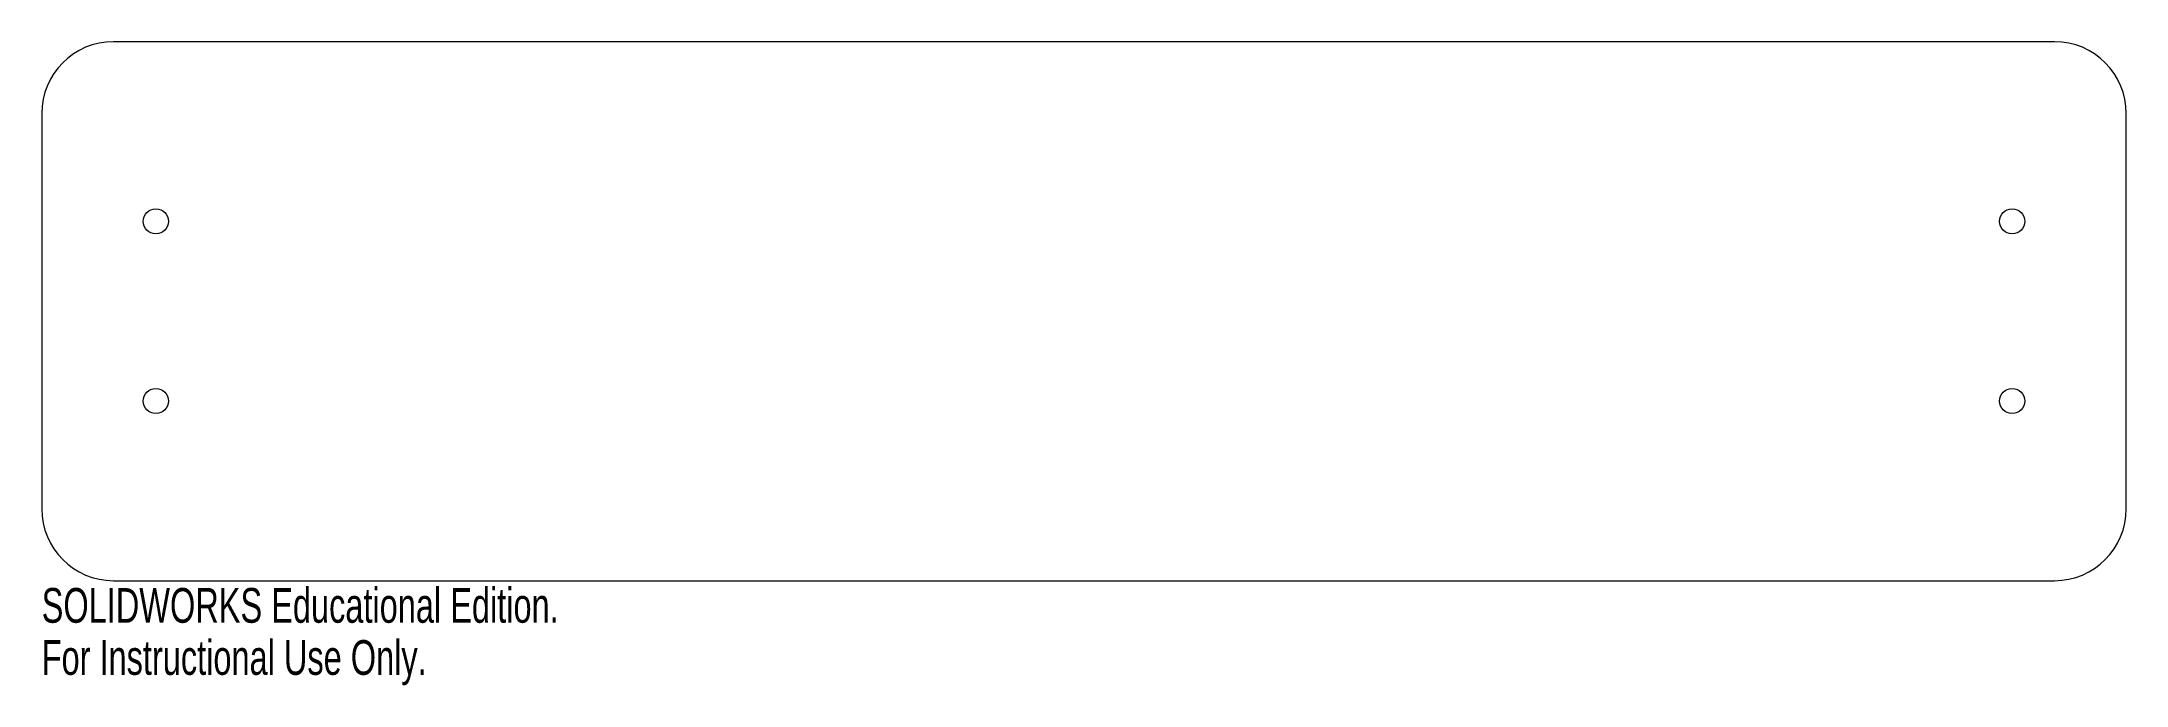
# Model space of a CAD drawing. Header units: millimetres. Extents: x -145 to 145, y -52 to 38.
import ezdxf

# ---------------------------------------------------------------- set-up
doc = ezdxf.new("R2010")
doc.units = ezdxf.units.MM
doc.styles.add('SLDTEXTSTYLE0', font='TXT', dxfattribs={"width": 0.7})

msp = doc.modelspace()

# ---------------------------------------------------------------- linework, layer by layer
at = {"color": 7, "linetype": 'Continuous', "lineweight": 15}
for p, q in [((135, 37.5), (-135, 37.5)), ((-145, 27.5), (-145, -27.5)), ((145, -27.5), (145, 27.5)), ((-135, -37.5), (135, -37.5))]:
    msp.add_line(p, q, dxfattribs=at)
at = {"color": 1, "linetype": 'Continuous', "lineweight": 15}
for centre in [(-129.12, 12.5), (129.12, 12.5), (-129.12, -12.5), (129.12, -12.5)]:
    msp.add_circle(centre, 1.75, dxfattribs=at)
at = {"color": 7, "linetype": 'Continuous', "lineweight": 15}
for centre, start, end in [((-135, 27.5), 90, 180), ((135, 27.5), 0, 90), ((-135, -27.5), 180, 270), ((135, -27.5), 270, 0)]:
    msp.add_arc(centre, 10, start, end, dxfattribs=at)

# ---------------------------------------------------------------- texts
at = {"color": 7, "linetype": 'Continuous', "char_height": 4.8336, "attachment_point": 1, "style": 'SLDTEXTSTYLE0'}
for s, insert in [('SOLIDWORKS Educational Edition.', (-145, -38.52)), ('For Instructional Use Only.', (-145, -45.77))]:
    msp.add_mtext(s, dxfattribs=dict(at, insert=insert))

doc.saveas('drawing.dxf')
